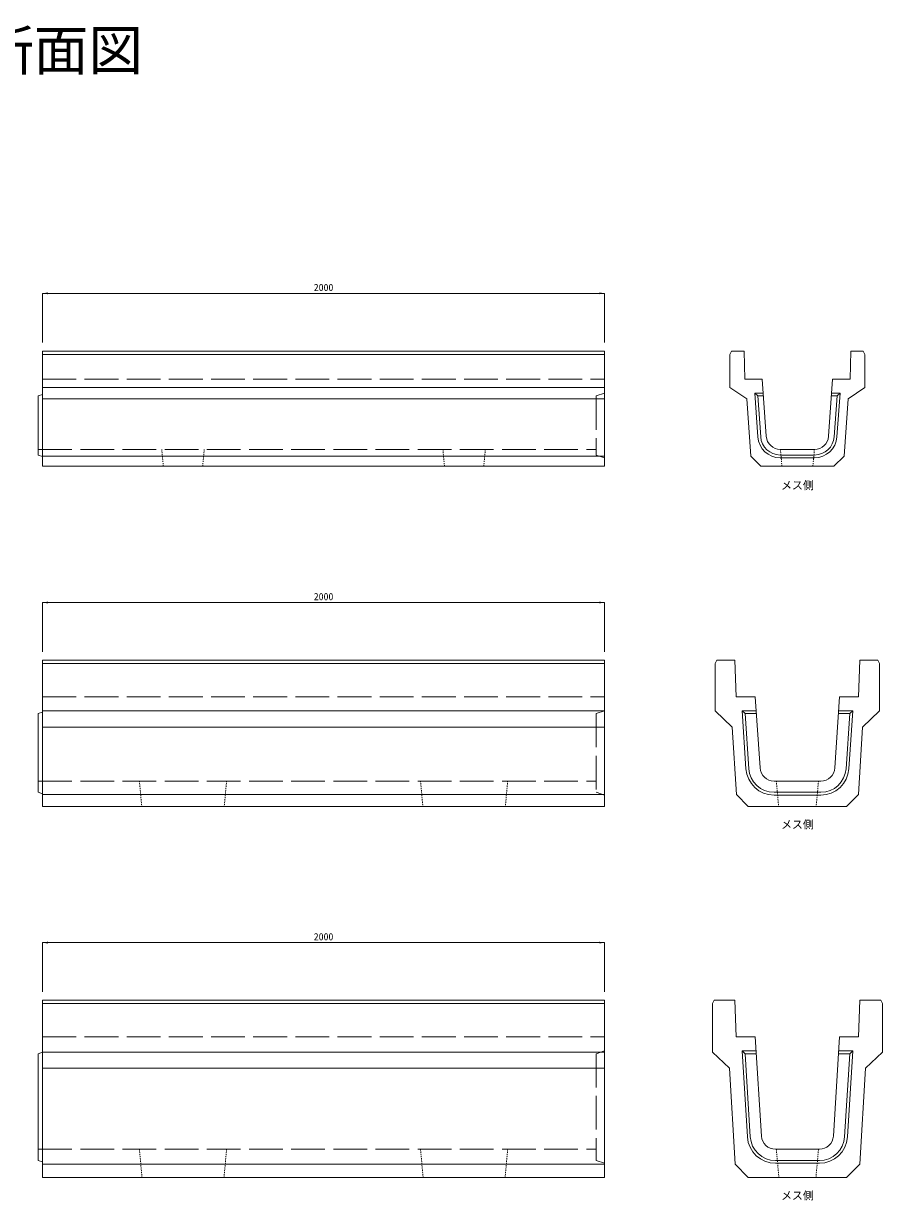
# Model space of a CAD drawing. Units: millimetres at full size, sheet at 1:20. Extents: x 427 to 11009, y -9956 to -359.
# Drawn here: x 7894 to 10949, y -4546 to -359 of the extents above; entities that cross this region are included whole.
import ezdxf
from ezdxf.enums import TextEntityAlignment as Align

# ---------------------------------------------------------------- set-up
doc = ezdxf.new("R2010")
doc.units = ezdxf.units.MM
doc.header["$LTSCALE"] = 20
doc.linetypes.add('DASHED', pattern=[7.5, 6, -1.5])
doc.linetypes.add('USER1', pattern=[0.405, 0.225, -0.18])
doc.layers.add('0_2', color=7, linetype='Continuous')
doc.layers.add('寸法線', color=7, linetype='Continuous', lineweight=9)
doc.layers.add('本体', color=2, linetype='Continuous', lineweight=13)
doc.styles.add('ＭＳ ゴシック', font='')
doc.styles.get('ＭＳ ゴシック').set_extended_font_data('MS Gothic')

# ---------------------------------------------------------------- blocks, each defined once
blk = doc.blocks.new('filled_arrow')
at = {"color": 0, "linetype": 'Continuous', "lineweight": -2}
blk.add_solid([(7.5, 1.25), (0, 0), (7.5, -1.25)], dxfattribs=at)

msp = doc.modelspace()

# ---------------------------------------------------------------- linework, layer by layer
at = {"layer": '寸法線'}
for p, q in [((7960.92, -1318.63), (9960.92, -1318.63)), ((7960.92, -1493.86), (7960.92, -1318.63)), ((9960.92, -1493.86), (9960.92, -1318.63)), ((7960.92, -2418.63), (9960.92, -2418.63)), ((7960.92, -2593.86), (7960.92, -2418.63)), ((9960.92, -2593.86), (9960.92, -2418.63)), ((7960.92, -3628.63), (9960.92, -3628.63)), ((7960.92, -3803.86), (7960.92, -3628.63)), ((9960.92, -3803.86), (9960.92, -3628.63))]:
    msp.add_line(p, q, dxfattribs=at)
at = {"layer": '本体'}
for p, q in [((7960.92, -1523.86), (7960.92, -1933.86)), ((7960.92, -1523.86), (9960.92, -1523.86)), ((9960.92, -1523.86), (9960.92, -1933.86)), ((10406.67, -1535.86), (10412.67, -1523.86)), ((10406.67, -1653.86), (10406.67, -1535.86)), ((10456.67, -1523.86), (10412.67, -1523.86)), ((10459.17, -1623.86), (10456.67, -1523.86)), ((10834.17, -1623.86), (10836.67, -1523.86)), ((10880.67, -1523.86), (10836.67, -1523.86)), ((10886.67, -1535.86), (10880.67, -1523.86)), ((10886.67, -1653.86), (10886.67, -1535.86)), ((10521.67, -1623.86), (10459.17, -1623.86)), ((10521.67, -1623.86), (10535.92, -1827.35)), ((10771.67, -1623.86), (10757.43, -1827.35)), ((10834.17, -1623.86), (10771.67, -1623.86)), ((10406.67, -1653.86), (10466.67, -1693.86)), ((10886.67, -1653.86), (10826.67, -1693.86)), ((10466.67, -1693.86), (10480.85, -1898.04)), ((10826.67, -1693.86), (10812.49, -1898.04)), ((10707.55, -1873.86), (10585.79, -1873.86)), ((10516.67, -1933.86), (10480.85, -1898.04)), ((10776.67, -1933.86), (10812.49, -1898.04)), ((7960.92, -1933.86), (9960.92, -1933.86)), ((10776.67, -1933.86), (10516.67, -1933.86)), ((7960.92, -2623.86), (7960.92, -3143.86)), ((7960.92, -2623.86), (9960.92, -2623.86)), ((9960.92, -2623.86), (9960.92, -3143.86)), ((10354.17, -2635.86), (10360.17, -2623.86)), ((10354.17, -2635.86), (10354.17, -2803.86)), ((10424.17, -2623.86), (10360.17, -2623.86)), ((10424.17, -2623.86), (10429.17, -2753.86)), ((10869.17, -2623.86), (10864.17, -2753.86)), ((10933.17, -2623.86), (10869.17, -2623.86)), ((10939.17, -2635.86), (10933.17, -2623.86)), ((10939.17, -2635.86), (10939.17, -2803.86)), ((10496.67, -2753.86), (10429.17, -2753.86)), ((10496.67, -2753.86), (10513.56, -3007.19)), ((10796.67, -2753.86), (10779.78, -3007.19)), ((10864.17, -2753.86), (10796.67, -2753.86)), ((10354.17, -2803.86), (10414.67, -2861.86)), ((10939.17, -2803.86), (10878.67, -2861.86)), ((10414.67, -2861.86), (10429.67, -3101.86)), ((10878.67, -2861.86), (10863.67, -3101.86)), ((10729.89, -3053.86), (10563.45, -3053.86)), ((10471.67, -3143.86), (10429.67, -3101.86)), ((10821.67, -3143.86), (10863.67, -3101.86)), ((7960.92, -3143.86), (9960.92, -3143.86)), ((10821.67, -3143.86), (10471.67, -3143.86)), ((7960.92, -3833.86), (7960.92, -4463.86)), ((7960.92, -3833.86), (9960.92, -3833.86)), ((9960.92, -3833.86), (9960.92, -4463.86)), ((10344.17, -3845.86), (10350.17, -3833.86)), ((10344.17, -3845.86), (10344.17, -4017.86)), ((10424.17, -3833.86), (10350.17, -3833.86)), ((10424.17, -3833.86), (10429.17, -3963.86)), ((10869.17, -3833.86), (10864.17, -3963.86)), ((10943.17, -3833.86), (10869.17, -3833.86)), ((10949.17, -3845.86), (10943.17, -3833.86)), ((10949.17, -3845.86), (10949.17, -4017.86)), ((10496.67, -3963.86), (10429.17, -3963.86)), ((10496.67, -3963.86), (10518.74, -4316.98)), ((10796.67, -3963.86), (10774.6, -4316.98)), ((10864.17, -3963.86), (10796.67, -3963.86)), ((10344.17, -4017.86), (10404.67, -4075.86)), ((10949.17, -4017.86), (10888.67, -4075.86)), ((10404.67, -4075.86), (10424.81, -4417)), ((10888.67, -4075.86), (10868.54, -4417)), ((10724.7, -4363.86), (10568.64, -4363.86)), ((10471.67, -4463.86), (10424.81, -4417)), ((10821.67, -4463.86), (10868.54, -4417)), ((7960.92, -4463.86), (9960.92, -4463.86)), ((10821.67, -4463.86), (10471.67, -4463.86))]:
    msp.add_line(p, q, dxfattribs=at)
at = {"layer": '本体', "lineweight": 9}
for p, q in [((7960.92, -1535.86), (9960.92, -1535.86)), ((7960.92, -1653.86), (9960.92, -1653.86)), ((7960.92, -1678.86), (7945.92, -1683.86)), ((7945.92, -1683.86), (7945.92, -1893.86)), ((7960.92, -1693.86), (9960.92, -1693.86)), ((7945.92, -1893.86), (7960.92, -1898.86)), ((7960.92, -1898.04), (9960.92, -1898.04)), ((7960.92, -2635.86), (9960.92, -2635.86)), ((7960.92, -2803.86), (9960.92, -2803.86)), ((7960.92, -2808.86), (7945.92, -2813.86)), ((7945.92, -2813.86), (7945.92, -3093.86)), ((7960.92, -2861.86), (9960.92, -2861.86)), ((7945.92, -3093.86), (7960.92, -3098.86)), ((7960.92, -3101.86), (9960.92, -3101.86)), ((7960.92, -3845.86), (9960.92, -3845.86)), ((7960.92, -4018.86), (7945.92, -4023.86)), ((7960.92, -4017.86), (9960.92, -4017.86)), ((7945.92, -4023.86), (7945.92, -4403.86)), ((7960.92, -4075.86), (9960.92, -4075.86)), ((7945.92, -4403.86), (7960.92, -4408.86)), ((7960.92, -4417), (9960.92, -4417))]:
    msp.add_line(p, q, dxfattribs=at)
at = {"layer": '本体', "linetype": 'DASHED', "lineweight": 9}
for p, q in [((7960.92, -1623.86), (9960.92, -1623.86)), ((9960.92, -1673.86), (9930.92, -1683.86)), ((9930.92, -1683.86), (9930.92, -1893.86)), ((7945.92, -1873.86), (9930.92, -1873.86)), ((9930.92, -1893.86), (9960.92, -1903.86)), ((7960.92, -2753.86), (9960.92, -2753.86)), ((9960.92, -2803.86), (9930.92, -2813.86)), ((9930.92, -2813.86), (9930.92, -3093.86)), ((7945.92, -3053.86), (9930.92, -3053.86)), ((9930.92, -3093.86), (9960.92, -3103.86)), ((7960.92, -3963.86), (9960.92, -3963.86)), ((9960.92, -4013.86), (9930.92, -4023.86)), ((9930.92, -4023.86), (9930.92, -4403.86)), ((7945.92, -4363.86), (9930.92, -4363.86)), ((9930.92, -4403.86), (9960.92, -4413.86))]:
    msp.add_line(p, q, dxfattribs=at)
at = {"layer": '本体', "color": 4, "lineweight": 5}
for p, q in [((10525.17, -1673.86), (10495.1, -1673.86)), ((10495.1, -1673.86), (10505.99, -1829.45)), ((10505.82, -1683.86), (10495.1, -1673.86)), ((10798.25, -1673.86), (10768.17, -1673.86)), ((10798.25, -1673.86), (10787.35, -1829.45)), ((10798.25, -1673.86), (10787.52, -1683.86)), ((10525.87, -1683.86), (10505.82, -1683.86)), ((10505.82, -1683.86), (10515.96, -1828.75)), ((10787.52, -1683.86), (10767.47, -1683.86)), ((10787.52, -1683.86), (10777.38, -1828.75)), ((10707.55, -1893.86), (10585.79, -1893.86)), ((10707.55, -1903.86), (10585.79, -1903.86)), ((10449.89, -2803.86), (10463.67, -3010.51)), ((10500, -2803.86), (10449.89, -2803.86)), ((10449.89, -2803.86), (10460.58, -2813.86)), ((10793.34, -2803.86), (10843.45, -2803.86)), ((10843.45, -2803.86), (10829.67, -3010.51)), ((10843.45, -2803.86), (10832.76, -2813.86)), ((10460.58, -2813.86), (10473.65, -3009.85)), ((10500.67, -2813.86), (10460.58, -2813.86)), ((10792.67, -2813.86), (10832.76, -2813.86)), ((10832.76, -2813.86), (10819.69, -3009.85)), ((10729.89, -3093.86), (10563.45, -3093.86)), ((10729.89, -3103.86), (10563.45, -3103.86)), ((10449.7, -4013.86), (10468.84, -4320.1)), ((10449.7, -4013.86), (10500.42, -4013.86)), ((10449.7, -4013.86), (10460.34, -4023.86)), ((10792.92, -4013.86), (10843.64, -4013.86)), ((10843.64, -4013.86), (10824.5, -4320.1)), ((10843.64, -4013.86), (10833, -4023.86)), ((10460.34, -4023.86), (10478.82, -4319.47)), ((10460.34, -4023.86), (10500.42, -4023.86)), ((10792.92, -4023.86), (10833, -4023.86)), ((10833, -4023.86), (10814.52, -4319.47)), ((10724.7, -4403.86), (10568.64, -4403.86)), ((10724.7, -4413.86), (10568.64, -4413.86))]:
    msp.add_line(p, q, dxfattribs=at)
at = {"layer": '本体', "linetype": 'USER1', "lineweight": 9}
for p, q in [((8385.42, -1873.86), (8390.92, -1933.86)), ((8536.42, -1873.86), (8530.92, -1933.86)), ((9385.42, -1873.86), (9390.92, -1933.86)), ((9536.42, -1873.86), (9530.92, -1933.86)), ((10586.17, -1873.86), (10591.67, -1933.86)), ((10707.17, -1873.86), (10701.67, -1933.86)), ((8305.92, -3053.86), (8314.1, -3143.86)), ((8615.92, -3053.86), (8607.74, -3143.86)), ((9305.92, -3053.86), (9314.1, -3143.86)), ((9615.92, -3053.86), (9607.74, -3143.86)), ((10571.67, -3053.86), (10579.85, -3143.86)), ((10721.67, -3053.86), (10713.49, -3143.86)), ((8305.92, -4363.86), (8315.01, -4463.86)), ((8615.92, -4363.86), (8606.83, -4463.86)), ((9305.92, -4363.86), (9315.01, -4463.86)), ((9615.92, -4363.86), (9606.83, -4463.86)), ((10571.67, -4363.86), (10580.76, -4463.86)), ((10721.67, -4363.86), (10712.58, -4463.86))]:
    msp.add_line(p, q, dxfattribs=at)
at = {"layer": '本体', "color": 4, "lineweight": 5}
for centre, radius, start, end in [((10585.79, -1823.86), 80, 184.00417, 270), ((10585.79, -1823.86), 70, 184.00417, 270), ((10707.55, -1823.86), 70, 270, 355.99583), ((10707.55, -1823.86), 80, 270, 355.99583), ((10563.45, -3003.86), 100, 183.81407, 270), ((10563.45, -3003.86), 90, 183.81407, 270), ((10729.89, -3003.86), 90, 270, 356.18593), ((10729.89, -3003.86), 100, 270, 356.18593), ((10568.64, -4313.86), 100, 183.57633, 270), ((10568.64, -4313.86), 90, 183.57633, 270), ((10724.7, -4313.86), 90, 270, 356.42367), ((10724.7, -4313.86), 100, 270, 356.42367)]:
    msp.add_arc(centre, radius, start, end, dxfattribs=at)
at = {"layer": '本体'}
for centre, start, end in [((10585.79, -1823.86), 184.00417, 270), ((10707.55, -1823.86), 270, 355.99583), ((10563.45, -3003.86), 183.81407, 270), ((10729.89, -3003.86), 270, 356.18593), ((10568.64, -4313.86), 183.57633, 270), ((10724.7, -4313.86), 270, 356.42367)]:
    msp.add_arc(centre, 50, start, end, dxfattribs=at)

# ---------------------------------------------------------------- block references
at = {"layer": '寸法線', "xscale": 2.6, "yscale": 2.6}
for p in [(7960.92, -1318.63), (7960.92, -2418.63), (7960.92, -3628.63)]:
    msp.add_blockref('filled_arrow', p, dxfattribs=at)
at = {"layer": '寸法線', "xscale": 2.6, "yscale": 2.6, "rotation": 180}
for p in [(9960.92, -1318.63), (9960.92, -2418.63), (9960.92, -3628.63)]:
    msp.add_blockref('filled_arrow', p, dxfattribs=at)

# ---------------------------------------------------------------- texts
at = {"layer": '0_2', "style": 'ＭＳ ゴシック'}
for s, height, p in [('長尺Ｕ字溝 浸透用･可変用[KUSD・KURD]（底穴開き）断面図', 142.4, (5697.68, -453.77)), ('メス側', 28.48, (10646.67, -2001.82)), ('メス側', 28.48, (10646.67, -3208.65)), ('メス側', 28.48, (10646.67, -4528.65))]:
    msp.add_text(s, height=height, dxfattribs=at).set_placement(p, align=Align.MIDDLE_CENTER)
at = {"layer": '寸法線', "style": 'ＭＳ ゴシック'}
for p in [(8960.92, -1297.63), (8960.92, -2397.63), (8960.92, -3607.63)]:
    msp.add_text('2000', height=25.63, dxfattribs=at).set_placement(p, align=Align.MIDDLE_CENTER)

doc.saveas('drawing.dxf')
